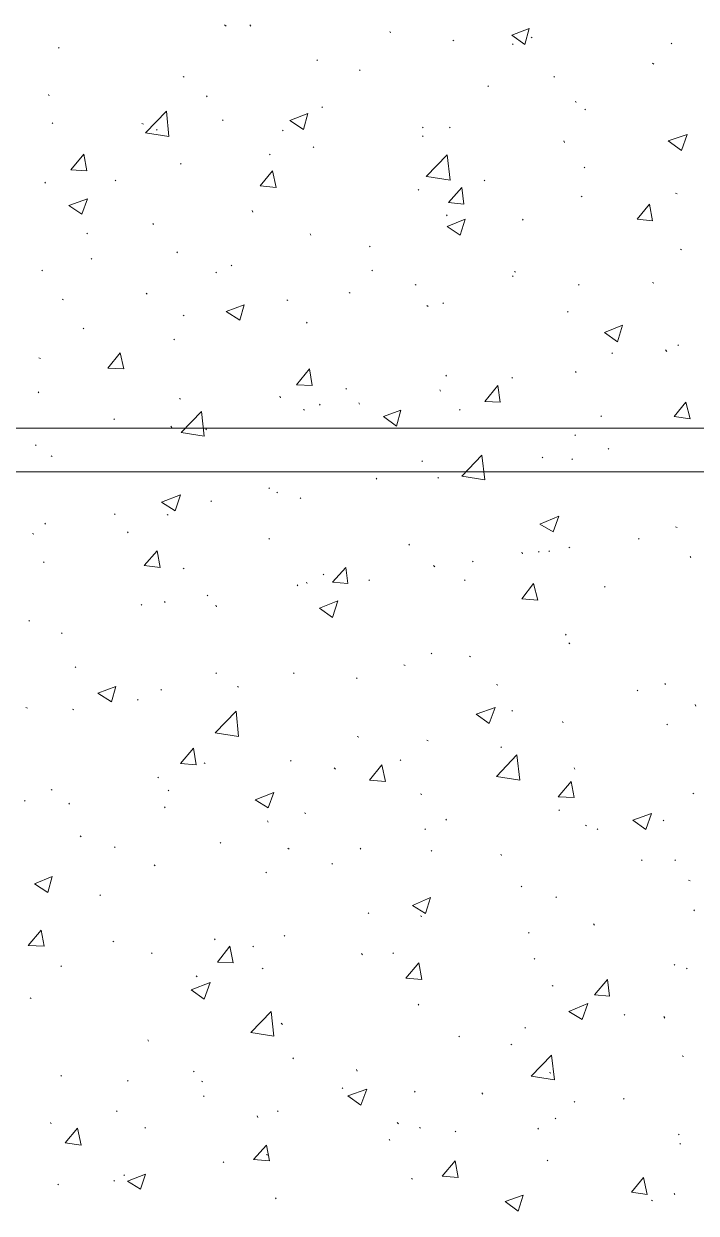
# Model space of a CAD drawing. Header units: millimetres. Extents: x 2928 to 3112, y 1220 to 1280.
# Drawn here: x 2975.363 to 2976.909, y 1246.042 to 1248.775 of the extents above; entities that cross this region are included whole.
import ezdxf

# ---------------------------------------------------------------- set-up
doc = ezdxf.new("R2010")
doc.units = ezdxf.units.MM

msp = doc.modelspace()

# ---------------------------------------------------------------- linework, layer by layer
at = {"color": 253, "linetype": 'Continuous', "lineweight": 5, "true_color": 0x9a9a9a}
for points in [[(2961.3116, 1241.9003), (2980.43854, 1241.9003), (2980.43854, 1247.74538), (2972.27343, 1247.74538), (2972.27343, 1256.61384), (2980.43854, 1256.61384), (2980.43854, 1261.45224), (2961.3116, 1261.45224), (2961.3116, 1249.1904)], [(2980.53854, 1247.84538), (2972.37343, 1247.84538), (2972.37343, 1256.51384), (2980.53854, 1256.51384)]]:
    msp.add_lwpolyline(points, dxfattribs=at)
at = {"color": 92, "linetype": 'Continuous', "lineweight": 13, "true_color": 0x00b800}
for points in [[(2975.82848, 1248.76873), (2975.82514, 1248.77206), (2975.82514, 1248.77206)], [(2975.88514, 1248.76873), (2975.88348, 1248.77206), (2975.88348, 1248.77206)], [(2976.20682, 1248.75373), (2976.20515, 1248.75706), (2976.20515, 1248.75706)], [(2976.48515, 1248.74873), (2976.52515, 1248.76373), (2976.52515, 1248.76373)], [(2976.48515, 1248.74873), (2976.51515, 1248.72706), (2976.51515, 1248.72706)], [(2976.51515, 1248.72706), (2976.52515, 1248.76373), (2976.52515, 1248.76373)], [(2976.53182, 1248.74206), (2976.53015, 1248.74373), (2976.53015, 1248.74373)], [(2975.44514, 1248.71873), (2975.44347, 1248.72039), (2975.44347, 1248.72039)], [(2976.35182, 1248.73539), (2976.35015, 1248.73706), (2976.35015, 1248.73706)], [(2976.48849, 1248.72706), (2976.48682, 1248.72873), (2976.48682, 1248.72873)], [(2976.85349, 1248.72873), (2976.85182, 1248.73039), (2976.85182, 1248.73039)], [(2976.03848, 1248.69039), (2976.03681, 1248.69206), (2976.03681, 1248.69206)], [(2976.13681, 1248.66706), (2976.13515, 1248.66873), (2976.13515, 1248.66873)], [(2976.81182, 1248.68206), (2976.80849, 1248.68373), (2976.80849, 1248.68373)], [(2975.73181, 1248.65206), (2975.73014, 1248.65373), (2975.73014, 1248.65373)], [(2976.58349, 1248.65206), (2976.58182, 1248.65373), (2976.58182, 1248.65373)], [(2975.4218, 1248.60873), (2975.42014, 1248.61206), (2975.42014, 1248.61206)], [(2975.78514, 1248.60706), (2975.78348, 1248.60873), (2975.78348, 1248.60873)], [(2976.43182, 1248.63039), (2976.43015, 1248.63206), (2976.43015, 1248.63206)], [(2976.05015, 1248.58206), (2976.04848, 1248.58373), (2976.04848, 1248.58373)], [(2976.63349, 1248.59373), (2976.63182, 1248.59706), (2976.63182, 1248.59706)], [(2975.64347, 1248.52372), (2975.69181, 1248.57373), (2975.69181, 1248.57373)], [(2975.69681, 1248.51539), (2975.69181, 1248.57373), (2975.69181, 1248.57373)], [(2975.82181, 1248.55206), (2975.82014, 1248.55373), (2975.82014, 1248.55373)], [(2975.97515, 1248.55206), (2976.01681, 1248.56873), (2976.01681, 1248.56873)], [(2975.97515, 1248.55206), (2976.00681, 1248.53206), (2976.00681, 1248.53206)], [(2976.00681, 1248.53206), (2976.01681, 1248.56873), (2976.01681, 1248.56873)], [(2976.65516, 1248.57706), (2976.65349, 1248.57873), (2976.65349, 1248.57873)], [(2975.43014, 1248.54539), (2975.42847, 1248.54706), (2975.42847, 1248.54706)], [(2975.63847, 1248.54373), (2975.63514, 1248.54539), (2975.63514, 1248.54539)], [(2975.67014, 1248.53039), (2975.66847, 1248.53206), (2975.66847, 1248.53206)], [(2975.96015, 1248.52872), (2975.95848, 1248.53039), (2975.95848, 1248.53039)], [(2976.28182, 1248.53539), (2976.28015, 1248.53706), (2976.28015, 1248.53706)], [(2976.34348, 1248.53539), (2976.34182, 1248.53706), (2976.34182, 1248.53706)], [(2975.64347, 1248.52372), (2975.69681, 1248.51539), (2975.69681, 1248.51539)], [(2976.28182, 1248.51539), (2976.28015, 1248.51706), (2976.28015, 1248.51706)], [(2976.60682, 1248.50206), (2976.60515, 1248.50539), (2976.60515, 1248.50539)], [(2976.84516, 1248.50539), (2976.88849, 1248.52039), (2976.88849, 1248.52039)], [(2976.84516, 1248.50539), (2976.87516, 1248.48372), (2976.87516, 1248.48372)], [(2976.87516, 1248.48372), (2976.88849, 1248.52039), (2976.88849, 1248.52039)], [(2975.47181, 1248.43872), (2975.50181, 1248.47539), (2975.50181, 1248.47539)], [(2975.50847, 1248.43706), (2975.50181, 1248.47539), (2975.50181, 1248.47539)], [(2975.93015, 1248.47372), (2975.92848, 1248.47539), (2975.92848, 1248.47539)], [(2976.03015, 1248.49039), (2976.02848, 1248.49206), (2976.02848, 1248.49206)], [(2976.28848, 1248.42372), (2976.33682, 1248.47372), (2976.33682, 1248.47372)], [(2976.34348, 1248.41539), (2976.33682, 1248.47372), (2976.33682, 1248.47372)], [(2975.72514, 1248.45206), (2975.72348, 1248.45372), (2975.72348, 1248.45372)], [(2976.65349, 1248.44372), (2976.65182, 1248.44539), (2976.65182, 1248.44539)], [(2975.47181, 1248.43872), (2975.50847, 1248.43706), (2975.50847, 1248.43706)], [(2975.57514, 1248.41372), (2975.57347, 1248.41539), (2975.57347, 1248.41539)], [(2975.90681, 1248.40206), (2975.93515, 1248.43706), (2975.93515, 1248.43706)], [(2975.94348, 1248.39872), (2975.93515, 1248.43706), (2975.93515, 1248.43706)], [(2976.29015, 1248.42372), (2976.34348, 1248.41539), (2976.34348, 1248.41539)], [(2976.42349, 1248.41372), (2976.42182, 1248.41539), (2976.42182, 1248.41539)], [(2975.41347, 1248.40872), (2975.4118, 1248.41039), (2975.4118, 1248.41039)], [(2975.90681, 1248.40206), (2975.94348, 1248.39872), (2975.94348, 1248.39872)], [(2976.27182, 1248.39206), (2976.27015, 1248.39372), (2976.27015, 1248.39372)], [(2976.34015, 1248.36372), (2976.37015, 1248.39872), (2976.37015, 1248.39872)], [(2976.37515, 1248.36039), (2976.37015, 1248.39872), (2976.37015, 1248.39872)], [(2975.46681, 1248.35706), (2975.51014, 1248.37206), (2975.51014, 1248.37206)], [(2975.49681, 1248.33706), (2975.51014, 1248.37206), (2975.51014, 1248.37206)], [(2976.34015, 1248.36372), (2976.37515, 1248.36039), (2976.37515, 1248.36039)], [(2976.64682, 1248.37706), (2976.64516, 1248.37872), (2976.64516, 1248.37872)], [(2976.86516, 1248.38372), (2976.86183, 1248.38539), (2976.86183, 1248.38539)], [(2975.46681, 1248.35706), (2975.49681, 1248.33706), (2975.49681, 1248.33706)], [(2975.89014, 1248.34206), (2975.88848, 1248.34539), (2975.88848, 1248.34539)], [(2976.33682, 1248.33372), (2976.33515, 1248.33539), (2976.33515, 1248.33539)], [(2976.77349, 1248.32539), (2976.80182, 1248.36039), (2976.80182, 1248.36039)], [(2976.80849, 1248.32206), (2976.80182, 1248.36039), (2976.80182, 1248.36039)], [(2975.66181, 1248.31372), (2975.66014, 1248.31539), (2975.66014, 1248.31539)], [(2976.33682, 1248.30872), (2976.37848, 1248.32539), (2976.37848, 1248.32539)], [(2976.33682, 1248.30872), (2976.36682, 1248.28872), (2976.36682, 1248.28872)], [(2976.36682, 1248.28872), (2976.37848, 1248.32539), (2976.37848, 1248.32539)], [(2976.51182, 1248.32372), (2976.51015, 1248.32539), (2976.51015, 1248.32539)], [(2976.77349, 1248.32539), (2976.80849, 1248.32206), (2976.80849, 1248.32206)], [(2975.51014, 1248.29205), (2975.50847, 1248.29372), (2975.50847, 1248.29372)], [(2976.02348, 1248.28872), (2976.02181, 1248.29205), (2976.02181, 1248.29205)], [(2976.16015, 1248.26205), (2976.15848, 1248.26372), (2976.15848, 1248.26372)], [(2976.87516, 1248.25539), (2976.87349, 1248.25705), (2976.87349, 1248.25705)], [(2975.52014, 1248.23372), (2975.51847, 1248.23539), (2975.51847, 1248.23539)], [(2975.71681, 1248.24872), (2975.71514, 1248.25039), (2975.71514, 1248.25039)], [(2975.4068, 1248.20705), (2975.40514, 1248.20872), (2975.40514, 1248.20872)], [(2975.80681, 1248.20205), (2975.80514, 1248.20372), (2975.80514, 1248.20372)], [(2975.84181, 1248.21872), (2975.84014, 1248.22039), (2975.84014, 1248.22039)], [(2976.16515, 1248.20705), (2976.16348, 1248.20872), (2976.16348, 1248.20872)], [(2976.49349, 1248.20372), (2976.49182, 1248.20539), (2976.49182, 1248.20539)], [(2976.26515, 1248.17372), (2976.26348, 1248.17539), (2976.26348, 1248.17539)], [(2976.48849, 1248.19372), (2976.48682, 1248.19539), (2976.48682, 1248.19539)], [(2976.64016, 1248.17372), (2976.63849, 1248.17539), (2976.63849, 1248.17539)], [(2976.81182, 1248.17872), (2976.80849, 1248.18039), (2976.80849, 1248.18039)], [(2975.45514, 1248.14039), (2975.4518, 1248.14205), (2975.4518, 1248.14205)], [(2975.64681, 1248.15372), (2975.64514, 1248.15539), (2975.64514, 1248.15539)], [(2976.11348, 1248.15539), (2976.11181, 1248.15705), (2976.11181, 1248.15705)], [(2975.82848, 1248.11372), (2975.87014, 1248.12872), (2975.87014, 1248.12872)], [(2975.86014, 1248.09372), (2975.87014, 1248.12872), (2975.87014, 1248.12872)], [(2975.97015, 1248.13872), (2975.96848, 1248.14039), (2975.96848, 1248.14039)], [(2976.29348, 1248.12539), (2976.29015, 1248.12705), (2976.29015, 1248.12705)], [(2976.32848, 1248.13205), (2976.32682, 1248.13372), (2976.32682, 1248.13372)], [(2975.73181, 1248.10372), (2975.73014, 1248.10539), (2975.73014, 1248.10539)], [(2975.82848, 1248.11372), (2975.86014, 1248.09372), (2975.86014, 1248.09372)], [(2976.01515, 1248.08705), (2976.01348, 1248.08872), (2976.01348, 1248.08872)], [(2976.61515, 1248.11205), (2976.61349, 1248.11372), (2976.61349, 1248.11372)], [(2975.50181, 1248.07372), (2975.50014, 1248.07539), (2975.50014, 1248.07539)], [(2976.69849, 1248.06539), (2976.74016, 1248.08205), (2976.74016, 1248.08205)], [(2976.69849, 1248.06539), (2976.72849, 1248.04372), (2976.72849, 1248.04372)], [(2976.72849, 1248.04372), (2976.74016, 1248.08205), (2976.74016, 1248.08205)], [(2975.71014, 1248.04872), (2975.70848, 1248.05038), (2975.70848, 1248.05038)], [(2976.86849, 1248.03538), (2976.86683, 1248.03705), (2976.86683, 1248.03705)], [(2975.4018, 1248.00538), (2975.39847, 1248.00705), (2975.39847, 1248.00705)], [(2975.55681, 1247.98372), (2975.58514, 1248.01872), (2975.58514, 1248.01872)], [(2975.59347, 1247.98205), (2975.58514, 1248.01872), (2975.58514, 1248.01872)], [(2976.71682, 1248.01705), (2976.71516, 1248.01872), (2976.71516, 1248.01872)], [(2976.84182, 1248.02205), (2976.83849, 1248.02538), (2976.83849, 1248.02538)], [(2975.55681, 1247.98372), (2975.59347, 1247.98205), (2975.59347, 1247.98205)], [(2975.99015, 1247.94538), (2976.02015, 1247.98205), (2976.02015, 1247.98205)], [(2976.02681, 1247.94372), (2976.02015, 1247.98205), (2976.02015, 1247.98205)], [(2976.33515, 1247.96538), (2976.33348, 1247.96705), (2976.33348, 1247.96705)], [(2976.48682, 1247.96038), (2976.48515, 1247.96205), (2976.48515, 1247.96205)], [(2976.63349, 1247.97372), (2976.63182, 1247.97538), (2976.63182, 1247.97538)], [(2975.39847, 1247.92705), (2975.3968, 1247.92872), (2975.3968, 1247.92872)], [(2975.99015, 1247.94538), (2976.02681, 1247.94372), (2976.02681, 1247.94372)], [(2976.10515, 1247.93538), (2976.10348, 1247.93705), (2976.10348, 1247.93705)], [(2976.32182, 1247.93038), (2976.32015, 1247.93372), (2976.32015, 1247.93372)], [(2976.42349, 1247.90705), (2976.45349, 1247.94372), (2976.45349, 1247.94372)], [(2976.45849, 1247.90538), (2976.45349, 1247.94372), (2976.45349, 1247.94372)], [(2975.72348, 1247.91205), (2975.72181, 1247.91372), (2975.72181, 1247.91372)], [(2975.95348, 1247.91538), (2975.95181, 1247.91872), (2975.95181, 1247.91872)], [(2976.04515, 1247.89872), (2976.04348, 1247.90038), (2976.04348, 1247.90038)], [(2976.13515, 1247.90038), (2976.13348, 1247.90372), (2976.13348, 1247.90372)], [(2976.42349, 1247.90705), (2976.45849, 1247.90538), (2976.45849, 1247.90538)], [(2976.85849, 1247.87205), (2976.88516, 1247.90538), (2976.88516, 1247.90538)], [(2976.89516, 1247.86705), (2976.88516, 1247.90538), (2976.88516, 1247.90538)], [(2975.72514, 1247.83538), (2975.77181, 1247.88372), (2975.77181, 1247.88372)], [(2975.77848, 1247.82705), (2975.77181, 1247.88372), (2975.77181, 1247.88372)], [(2976.00848, 1247.88705), (2976.00681, 1247.88872), (2976.00681, 1247.88872)], [(2976.19015, 1247.87205), (2976.23015, 1247.88705), (2976.23015, 1247.88705)], [(2976.19015, 1247.87205), (2976.22015, 1247.85038), (2976.22015, 1247.85038)], [(2976.22015, 1247.85038), (2976.23015, 1247.88705), (2976.23015, 1247.88705)], [(2976.36682, 1247.88705), (2976.36515, 1247.88872), (2976.36515, 1247.88872)], [(2976.69182, 1247.87205), (2976.69016, 1247.87372), (2976.69016, 1247.87372)], [(2976.85849, 1247.87205), (2976.89516, 1247.86705), (2976.89516, 1247.86705)], [(2975.57181, 1247.86538), (2975.57014, 1247.86705), (2975.57014, 1247.86705)], [(2975.70348, 1247.84705), (2975.70181, 1247.85038), (2975.70181, 1247.85038)], [(2975.78348, 1247.84205), (2975.78181, 1247.84372), (2975.78181, 1247.84372)], [(2975.72514, 1247.83538), (2975.77848, 1247.82705), (2975.77848, 1247.82705)], [(2976.63182, 1247.82871), (2976.63016, 1247.83038), (2976.63016, 1247.83038)], [(2975.3918, 1247.80538), (2975.39014, 1247.80705), (2975.39014, 1247.80705)], [(2976.70849, 1247.79705), (2976.70682, 1247.79871), (2976.70682, 1247.79871)], [(2975.42847, 1247.78038), (2975.4268, 1247.78205), (2975.4268, 1247.78205)], [(2976.28015, 1247.76871), (2976.27848, 1247.77038), (2976.27848, 1247.77038)], [(2976.37015, 1247.73538), (2976.41682, 1247.78371), (2976.41682, 1247.78371)], [(2976.42349, 1247.72705), (2976.41682, 1247.78371), (2976.41682, 1247.78371)], [(2976.55682, 1247.77705), (2976.55515, 1247.77871), (2976.55515, 1247.77871)], [(2976.62515, 1247.77371), (2976.62349, 1247.77538), (2976.62349, 1247.77538)], [(2976.31682, 1247.73038), (2976.31515, 1247.73205), (2976.31515, 1247.73205)], [(2976.37015, 1247.73538), (2976.42349, 1247.72705), (2976.42349, 1247.72705)], [(2975.92848, 1247.70705), (2975.92681, 1247.70871), (2975.92681, 1247.70871)], [(2976.17515, 1247.72871), (2976.17348, 1247.73038), (2976.17348, 1247.73038)], [(2975.68014, 1247.67538), (2975.72348, 1247.69205), (2975.72348, 1247.69205)], [(2975.71181, 1247.65538), (2975.72348, 1247.69205), (2975.72348, 1247.69205)], [(2975.79514, 1247.67705), (2975.79348, 1247.67871), (2975.79348, 1247.67871)], [(2975.94681, 1247.69705), (2975.94515, 1247.69871), (2975.94515, 1247.69871)], [(2976.00015, 1247.68371), (2975.99848, 1247.68538), (2975.99848, 1247.68538)], [(2975.68014, 1247.67538), (2975.71181, 1247.65538), (2975.71181, 1247.65538)], [(2975.41347, 1247.62538), (2975.4118, 1247.62705), (2975.4118, 1247.62705)], [(2975.57347, 1247.64705), (2975.57181, 1247.64871), (2975.57181, 1247.64871)], [(2975.69514, 1247.64538), (2975.69347, 1247.64705), (2975.69347, 1247.64705)], [(2976.55015, 1247.62538), (2976.59349, 1247.64371), (2976.59349, 1247.64371)], [(2976.55015, 1247.62538), (2976.58015, 1247.60705), (2976.58015, 1247.60705)], [(2976.58015, 1247.60705), (2976.59349, 1247.64371), (2976.59349, 1247.64371)], [(2975.3868, 1247.60205), (2975.38347, 1247.60371), (2975.38347, 1247.60371)], [(2975.60347, 1247.60538), (2975.60181, 1247.60705), (2975.60181, 1247.60705)], [(2976.86516, 1247.61705), (2976.86183, 1247.61871), (2976.86183, 1247.61871)], [(2975.92848, 1247.59038), (2975.92681, 1247.59204), (2975.92681, 1247.59204)], [(2976.25015, 1247.57704), (2976.24848, 1247.57871), (2976.24848, 1247.57871)], [(2976.61849, 1247.57038), (2976.61682, 1247.57204), (2976.61682, 1247.57204)], [(2976.77849, 1247.59038), (2976.77682, 1247.59204), (2976.77682, 1247.59204)], [(2975.64014, 1247.53038), (2975.67014, 1247.56371), (2975.67014, 1247.56371)], [(2975.67681, 1247.52538), (2975.67014, 1247.56371), (2975.67014, 1247.56371)], [(2976.51015, 1247.55704), (2976.50849, 1247.56038), (2976.50849, 1247.56038)], [(2976.54849, 1247.56038), (2976.54682, 1247.56204), (2976.54682, 1247.56204)], [(2976.57182, 1247.56204), (2976.57015, 1247.56371), (2976.57015, 1247.56371)], [(2976.89683, 1247.54871), (2976.89516, 1247.55038), (2976.89516, 1247.55038)], [(2975.41014, 1247.53704), (2975.40847, 1247.53871), (2975.40847, 1247.53871)], [(2975.64014, 1247.53038), (2975.67681, 1247.52538), (2975.67681, 1247.52538)], [(2975.73181, 1247.52204), (2975.73014, 1247.52371), (2975.73014, 1247.52371)], [(2976.07348, 1247.49204), (2976.10348, 1247.52538), (2976.10348, 1247.52538)], [(2976.10848, 1247.48871), (2976.10348, 1247.52538), (2976.10348, 1247.52538)], [(2976.30848, 1247.52704), (2976.30515, 1247.53038), (2976.30515, 1247.53038)], [(2976.39682, 1247.53871), (2976.39515, 1247.54038), (2976.39515, 1247.54038)], [(2976.01515, 1247.48871), (2976.01348, 1247.49204), (2976.01348, 1247.49204)], [(2976.05348, 1247.50871), (2976.05181, 1247.51038), (2976.05181, 1247.51038)], [(2976.07348, 1247.49204), (2976.10848, 1247.48871), (2976.10848, 1247.48871)], [(2976.15848, 1247.49538), (2976.15681, 1247.49704), (2976.15681, 1247.49704)], [(2976.37848, 1247.49538), (2976.37682, 1247.49704), (2976.37682, 1247.49704)], [(2976.50849, 1247.45371), (2976.53515, 1247.48871), (2976.53515, 1247.48871)], [(2976.54515, 1247.45038), (2976.53515, 1247.48871), (2976.53515, 1247.48871)], [(2975.78681, 1247.46038), (2975.78514, 1247.46204), (2975.78514, 1247.46204)], [(2975.99348, 1247.48371), (2975.99181, 1247.48538), (2975.99181, 1247.48538)], [(2976.70016, 1247.48038), (2976.69849, 1247.48204), (2976.69849, 1247.48204)], [(2975.63514, 1247.43871), (2975.63347, 1247.44038), (2975.63347, 1247.44038)], [(2975.68847, 1247.44538), (2975.68681, 1247.44704), (2975.68681, 1247.44704)], [(2975.80681, 1247.43538), (2975.80514, 1247.43871), (2975.80514, 1247.43871)], [(2976.04348, 1247.43204), (2976.08515, 1247.44871), (2976.08515, 1247.44871)], [(2976.04348, 1247.43204), (2976.07348, 1247.41038), (2976.07348, 1247.41038)], [(2976.07348, 1247.41038), (2976.08515, 1247.44871), (2976.08515, 1247.44871)], [(2976.50849, 1247.45371), (2976.54515, 1247.45038), (2976.54515, 1247.45038)], [(2975.3768, 1247.40204), (2975.37514, 1247.40371), (2975.37514, 1247.40371)], [(2975.4518, 1247.37371), (2975.45014, 1247.37538), (2975.45014, 1247.37538)], [(2976.61015, 1247.37038), (2976.60849, 1247.37204), (2976.60849, 1247.37204)], [(2976.61849, 1247.35037), (2976.61682, 1247.35204), (2976.61682, 1247.35204)], [(2976.30182, 1247.32704), (2976.30015, 1247.32871), (2976.30015, 1247.32871)], [(2975.48347, 1247.29537), (2975.48181, 1247.29704), (2975.48181, 1247.29704)], [(2976.24015, 1247.30037), (2976.23682, 1247.30204), (2976.23682, 1247.30204)], [(2976.39015, 1247.32037), (2976.38848, 1247.32204), (2976.38848, 1247.32204)], [(2975.80681, 1247.28204), (2975.80514, 1247.28371), (2975.80514, 1247.28371)], [(2975.98515, 1247.28204), (2975.98348, 1247.28371), (2975.98348, 1247.28371)], [(2976.13015, 1247.27037), (2976.12848, 1247.27204), (2976.12848, 1247.27204)], [(2975.53347, 1247.23704), (2975.57514, 1247.25204), (2975.57514, 1247.25204)], [(2975.56514, 1247.21704), (2975.57514, 1247.25204), (2975.57514, 1247.25204)], [(2975.68014, 1247.24371), (2975.67847, 1247.24537), (2975.67847, 1247.24537)], [(2975.85681, 1247.25037), (2975.85514, 1247.25204), (2975.85514, 1247.25204)], [(2976.45349, 1247.25537), (2976.45015, 1247.25704), (2976.45015, 1247.25704)], [(2976.77516, 1247.24204), (2976.77349, 1247.24371), (2976.77349, 1247.24371)], [(2976.83849, 1247.25704), (2976.83682, 1247.25871), (2976.83682, 1247.25871)], [(2975.53347, 1247.23704), (2975.56514, 1247.21704), (2975.56514, 1247.21704)], [(2975.62681, 1247.22037), (2975.62514, 1247.22204), (2975.62514, 1247.22204)], [(2975.3718, 1247.20204), (2975.36847, 1247.20371), (2975.36847, 1247.20371)], [(2975.47847, 1247.19871), (2975.47514, 1247.20037), (2975.47514, 1247.20037)], [(2975.80348, 1247.14537), (2975.85181, 1247.19537), (2975.85181, 1247.19537)], [(2975.85681, 1247.13704), (2975.85181, 1247.19537), (2975.85181, 1247.19537)], [(2976.40349, 1247.18871), (2976.44682, 1247.20371), (2976.44682, 1247.20371)], [(2976.40349, 1247.18871), (2976.43349, 1247.16704), (2976.43349, 1247.16704)], [(2976.43349, 1247.16704), (2976.44682, 1247.20371), (2976.44682, 1247.20371)], [(2976.48682, 1247.19537), (2976.48515, 1247.19704), (2976.48515, 1247.19704)], [(2976.90849, 1247.20704), (2976.90683, 1247.21037), (2976.90683, 1247.21037)], [(2976.60349, 1247.16871), (2976.60182, 1247.17204), (2976.60182, 1247.17204)], [(2976.84349, 1247.16371), (2976.84182, 1247.16537), (2976.84182, 1247.16537)], [(2975.80348, 1247.14537), (2975.85681, 1247.13704), (2975.85681, 1247.13704)], [(2976.13348, 1247.13537), (2976.13015, 1247.13704), (2976.13015, 1247.13704)], [(2975.72348, 1247.07537), (2975.75348, 1247.11037), (2975.75348, 1247.11037)], [(2975.76014, 1247.07204), (2975.75348, 1247.11037), (2975.75348, 1247.11037)], [(2976.29348, 1247.12704), (2976.29015, 1247.1287), (2976.29015, 1247.1287)], [(2976.46182, 1247.11204), (2976.46015, 1247.1137), (2976.46015, 1247.1137)], [(2975.78014, 1247.07537), (2975.77848, 1247.07704), (2975.77848, 1247.07704)], [(2975.97848, 1247.08037), (2975.97681, 1247.08204), (2975.97681, 1247.08204)], [(2976.23015, 1247.08204), (2976.22848, 1247.0837), (2976.22848, 1247.0837)], [(2976.45015, 1247.04537), (2976.49682, 1247.09537), (2976.49682, 1247.09537)], [(2976.50349, 1247.03704), (2976.49682, 1247.09537), (2976.49682, 1247.09537)], [(2975.72348, 1247.07537), (2975.76014, 1247.07204), (2975.76014, 1247.07204)], [(2976.08015, 1247.06204), (2976.07681, 1247.06537), (2976.07681, 1247.06537)], [(2976.15848, 1247.03704), (2976.18682, 1247.07204), (2976.18682, 1247.07204)], [(2976.19515, 1247.0337), (2976.18682, 1247.07204), (2976.18682, 1247.07204)], [(2976.63016, 1247.06204), (2976.62849, 1247.06537), (2976.62849, 1247.06537)], [(2975.67347, 1247.04204), (2975.67181, 1247.0437), (2975.67181, 1247.0437)], [(2976.15848, 1247.03704), (2976.19515, 1247.0337), (2976.19515, 1247.0337)], [(2976.45015, 1247.04537), (2976.50349, 1247.03704), (2976.50349, 1247.03704)], [(2976.59182, 1246.9987), (2976.62182, 1247.0337), (2976.62182, 1247.0337)], [(2976.62849, 1246.99704), (2976.62182, 1247.0337), (2976.62182, 1247.0337)], [(2975.42847, 1247.0137), (2975.4268, 1247.01537), (2975.4268, 1247.01537)], [(2975.69681, 1247.01204), (2975.69514, 1247.0137), (2975.69514, 1247.0137)], [(2975.89514, 1246.99204), (2975.93848, 1247.0087), (2975.93848, 1247.0087)], [(2975.92514, 1246.9737), (2975.93848, 1247.0087), (2975.93848, 1247.0087)], [(2976.27848, 1247.0037), (2976.27515, 1247.00537), (2976.27515, 1247.00537)], [(2976.59182, 1246.9987), (2976.62849, 1246.99704), (2976.62849, 1246.99704)], [(2976.90349, 1247.00537), (2976.90183, 1247.00704), (2976.90183, 1247.00704)], [(2975.3668, 1246.9887), (2975.36514, 1246.99037), (2975.36514, 1246.99037)], [(2975.46847, 1246.98204), (2975.46681, 1246.9837), (2975.46681, 1246.9837)], [(2975.68847, 1246.9737), (2975.68681, 1246.97537), (2975.68681, 1246.97537)], [(2975.89514, 1246.99204), (2975.92514, 1246.9737), (2975.92514, 1246.9737)], [(2976.59515, 1246.96704), (2976.59349, 1246.9687), (2976.59349, 1246.9687)], [(2975.92514, 1246.94037), (2975.92348, 1246.9437), (2975.92348, 1246.9437)], [(2976.01181, 1246.96037), (2976.00848, 1246.96204), (2976.00848, 1246.96204)], [(2976.33515, 1246.94537), (2976.33348, 1246.94704), (2976.33348, 1246.94704)], [(2976.76349, 1246.94537), (2976.80682, 1246.96037), (2976.80682, 1246.96037)], [(2976.76349, 1246.94537), (2976.79349, 1246.9237), (2976.79349, 1246.9237)], [(2976.79349, 1246.9237), (2976.80682, 1246.96037), (2976.80682, 1246.96037)], [(2976.83516, 1246.9437), (2976.83349, 1246.94537), (2976.83349, 1246.94537)], [(2976.28682, 1246.9237), (2976.28515, 1246.92537), (2976.28515, 1246.92537)], [(2976.65682, 1246.93204), (2976.65516, 1246.9337), (2976.65516, 1246.9337)], [(2976.68349, 1246.9237), (2976.68182, 1246.92537), (2976.68182, 1246.92537)], [(2975.49514, 1246.90704), (2975.49347, 1246.9087), (2975.49347, 1246.9087)], [(2975.81681, 1246.89203), (2975.81514, 1246.8937), (2975.81514, 1246.8937)], [(2975.57347, 1246.88203), (2975.57181, 1246.8837), (2975.57181, 1246.8837)], [(2975.97348, 1246.8787), (2975.97015, 1246.88037), (2975.97015, 1246.88037)], [(2976.13848, 1246.8787), (2976.13681, 1246.88037), (2976.13681, 1246.88037)], [(2976.30182, 1246.8737), (2976.30015, 1246.87537), (2976.30015, 1246.87537)], [(2976.46182, 1246.8637), (2976.46015, 1246.86703), (2976.46015, 1246.86703)], [(2975.66514, 1246.84037), (2975.66347, 1246.84203), (2975.66347, 1246.84203)], [(2976.07348, 1246.8437), (2976.07181, 1246.84537), (2976.07181, 1246.84537)], [(2976.78516, 1246.85203), (2976.78349, 1246.8537), (2976.78349, 1246.8537)], [(2976.86183, 1246.85203), (2976.86016, 1246.8537), (2976.86016, 1246.8537)], [(2975.38847, 1246.7987), (2975.42847, 1246.81537), (2975.42847, 1246.81537)], [(2975.41847, 1246.7787), (2975.42847, 1246.81537), (2975.42847, 1246.81537)], [(2975.92181, 1246.8237), (2975.92014, 1246.82537), (2975.92014, 1246.82537)], [(2976.89516, 1246.80537), (2976.89183, 1246.80703), (2976.89183, 1246.80703)], [(2975.38847, 1246.7987), (2975.41847, 1246.7787), (2975.41847, 1246.7787)], [(2976.50849, 1246.79203), (2976.50682, 1246.7937), (2976.50682, 1246.7937)], [(2975.54014, 1246.77203), (2975.53847, 1246.7737), (2975.53847, 1246.7737)], [(2976.25682, 1246.7487), (2976.29848, 1246.76703), (2976.29848, 1246.76703)], [(2976.25682, 1246.7487), (2976.28682, 1246.73037), (2976.28682, 1246.73037)], [(2976.28682, 1246.73037), (2976.29848, 1246.76703), (2976.29848, 1246.76703)], [(2976.58849, 1246.76703), (2976.58682, 1246.7687), (2976.58682, 1246.7687)], [(2976.15681, 1246.73037), (2976.15515, 1246.73203), (2976.15515, 1246.73203)], [(2976.27848, 1246.7237), (2976.27515, 1246.72537), (2976.27515, 1246.72537)], [(2976.90516, 1246.73703), (2976.90349, 1246.7387), (2976.90349, 1246.7387)], [(2976.67516, 1246.7037), (2976.67349, 1246.70703), (2976.67349, 1246.70703)], [(2975.37347, 1246.65703), (2975.40347, 1246.69203), (2975.40347, 1246.69203)], [(2975.41014, 1246.65536), (2975.40347, 1246.69203), (2975.40347, 1246.69203)], [(2975.57014, 1246.66537), (2975.56847, 1246.66703), (2975.56847, 1246.66703)], [(2975.80348, 1246.67037), (2975.80181, 1246.67203), (2975.80181, 1246.67203)], [(2975.96348, 1246.6787), (2975.96181, 1246.68037), (2975.96181, 1246.68037)], [(2976.52515, 1246.68537), (2976.52349, 1246.68703), (2976.52349, 1246.68703)], [(2975.37347, 1246.65703), (2975.41014, 1246.65536), (2975.41014, 1246.65536)], [(2975.65847, 1246.6387), (2975.65681, 1246.64036), (2975.65681, 1246.64036)], [(2975.80848, 1246.6187), (2975.83681, 1246.65536), (2975.83681, 1246.65536)], [(2975.84514, 1246.61703), (2975.83681, 1246.65536), (2975.83681, 1246.65536)], [(2975.89181, 1246.6537), (2975.89014, 1246.65536), (2975.89014, 1246.65536)], [(2976.21348, 1246.6387), (2976.21182, 1246.64036), (2976.21182, 1246.64036)], [(2975.80848, 1246.6187), (2975.84514, 1246.61703), (2975.84514, 1246.61703)], [(2976.14181, 1246.63536), (2976.14015, 1246.6387), (2976.14015, 1246.6387)], [(2976.24182, 1246.58203), (2976.27182, 1246.61703), (2976.27182, 1246.61703)], [(2976.27848, 1246.5787), (2976.27182, 1246.61703), (2976.27182, 1246.61703)], [(2976.53849, 1246.62536), (2976.53682, 1246.62703), (2976.53682, 1246.62703)], [(2976.86016, 1246.61203), (2976.85849, 1246.6137), (2976.85849, 1246.6137)], [(2975.45014, 1246.6087), (2975.44847, 1246.61036), (2975.44847, 1246.61036)], [(2975.76181, 1246.58536), (2975.76014, 1246.58703), (2975.76014, 1246.58703)], [(2975.91348, 1246.6037), (2975.91181, 1246.60536), (2975.91181, 1246.60536)], [(2976.88849, 1246.6037), (2976.88683, 1246.60536), (2976.88683, 1246.60536)], [(2975.74848, 1246.55536), (2975.79181, 1246.57203), (2975.79181, 1246.57203)], [(2975.77848, 1246.5337), (2975.79181, 1246.57203), (2975.79181, 1246.57203)], [(2976.24182, 1246.58203), (2976.27848, 1246.5787), (2976.27848, 1246.5787)], [(2976.58015, 1246.5637), (2976.57849, 1246.56536), (2976.57849, 1246.56536)], [(2976.67516, 1246.5437), (2976.70516, 1246.5787), (2976.70516, 1246.5787)], [(2976.71016, 1246.54036), (2976.70516, 1246.5787), (2976.70516, 1246.5787)], [(2975.38014, 1246.53536), (2975.37847, 1246.53703), (2975.37847, 1246.53703)], [(2975.74848, 1246.55536), (2975.77848, 1246.5337), (2975.77848, 1246.5337)], [(2976.67516, 1246.5437), (2976.71016, 1246.54036), (2976.71016, 1246.54036)], [(2975.88514, 1246.45703), (2975.93181, 1246.50536), (2975.93181, 1246.50536)], [(2975.93848, 1246.4487), (2975.93181, 1246.50536), (2975.93181, 1246.50536)], [(2976.27182, 1246.52036), (2976.27015, 1246.52203), (2976.27015, 1246.52203)], [(2976.61682, 1246.50536), (2976.66016, 1246.5237), (2976.66016, 1246.5237)], [(2976.61682, 1246.50536), (2976.64682, 1246.48703), (2976.64682, 1246.48703)], [(2976.64682, 1246.48703), (2976.66016, 1246.5237), (2976.66016, 1246.5237)], [(2975.95848, 1246.47536), (2975.95515, 1246.4787), (2975.95515, 1246.4787)], [(2976.74516, 1246.49703), (2976.74349, 1246.4987), (2976.74349, 1246.4987)], [(2976.83682, 1246.49036), (2976.83516, 1246.4937), (2976.83516, 1246.4937)], [(2975.88514, 1246.45703), (2975.93848, 1246.4487), (2975.93848, 1246.4487)], [(2976.36515, 1246.44703), (2976.36348, 1246.4487), (2976.36348, 1246.4487)], [(2976.51682, 1246.46703), (2976.51515, 1246.4687), (2976.51515, 1246.4687)], [(2975.65014, 1246.43703), (2975.64847, 1246.44036), (2975.64847, 1246.44036)], [(2976.48515, 1246.42869), (2976.48349, 1246.43036), (2976.48349, 1246.43036)], [(2975.98348, 1246.39703), (2975.98181, 1246.39869), (2975.98181, 1246.39869)], [(2976.53015, 1246.35703), (2976.57682, 1246.40536), (2976.57682, 1246.40536)], [(2976.58349, 1246.34869), (2976.57682, 1246.40536), (2976.57682, 1246.40536)], [(2976.88016, 1246.40203), (2976.87683, 1246.40369), (2976.87683, 1246.40369)], [(2975.75514, 1246.36703), (2975.75348, 1246.36869), (2975.75348, 1246.36869)], [(2976.13015, 1246.36869), (2976.12848, 1246.37203), (2976.12848, 1246.37203)], [(2975.45014, 1246.35703), (2975.44847, 1246.35869), (2975.44847, 1246.35869)], [(2975.60347, 1246.34536), (2975.60181, 1246.34703), (2975.60181, 1246.34703)], [(2975.77514, 1246.34369), (2975.77181, 1246.34536), (2975.77181, 1246.34536)], [(2976.53015, 1246.35703), (2976.58349, 1246.34869), (2976.58349, 1246.34869)], [(2976.57515, 1246.36369), (2976.57182, 1246.36536), (2976.57182, 1246.36536)], [(2975.77848, 1246.31036), (2975.77681, 1246.31203), (2975.77681, 1246.31203)], [(2976.09681, 1246.32869), (2976.09515, 1246.33036), (2976.09515, 1246.33036)], [(2976.10848, 1246.31203), (2976.15181, 1246.32703), (2976.15181, 1246.32703)], [(2976.10848, 1246.31203), (2976.13848, 1246.29036), (2976.13848, 1246.29036)], [(2976.13848, 1246.29036), (2976.15181, 1246.32703), (2976.15181, 1246.32703)], [(2976.26348, 1246.32036), (2976.26182, 1246.32203), (2976.26182, 1246.32203)], [(2976.41849, 1246.31536), (2976.41682, 1246.31869), (2976.41682, 1246.31869)], [(2976.63016, 1246.29703), (2976.62849, 1246.29869), (2976.62849, 1246.29869)], [(2976.74349, 1246.30369), (2976.74182, 1246.30536), (2976.74182, 1246.30536)], [(2975.57847, 1246.27536), (2975.57681, 1246.27703), (2975.57681, 1246.27703)], [(2975.90181, 1246.26203), (2975.90014, 1246.26536), (2975.90014, 1246.26536)], [(2975.94848, 1246.27536), (2975.94681, 1246.27703), (2975.94681, 1246.27703)], [(2976.58682, 1246.25869), (2976.58515, 1246.26036), (2976.58515, 1246.26036)], [(2975.4268, 1246.24703), (2975.42514, 1246.25036), (2975.42514, 1246.25036)], [(2975.45847, 1246.20369), (2975.48681, 1246.23703), (2975.48681, 1246.23703)], [(2975.49514, 1246.19869), (2975.48681, 1246.23703), (2975.48681, 1246.23703)], [(2975.64347, 1246.23703), (2975.64181, 1246.23869), (2975.64181, 1246.23869)], [(2976.22515, 1246.24703), (2976.22182, 1246.25036), (2976.22182, 1246.25036)], [(2976.27515, 1246.23703), (2976.27348, 1246.23869), (2976.27348, 1246.23869)], [(2976.35682, 1246.22869), (2976.35515, 1246.23036), (2976.35515, 1246.23036)], [(2976.54682, 1246.23536), (2976.54515, 1246.23703), (2976.54515, 1246.23703)], [(2975.45847, 1246.20369), (2975.49514, 1246.19869), (2975.49514, 1246.19869)], [(2976.20515, 1246.20869), (2976.20348, 1246.21203), (2976.20348, 1246.21203)], [(2976.87016, 1246.22203), (2976.86849, 1246.22369), (2976.86849, 1246.22369)], [(2976.87349, 1246.20036), (2976.87183, 1246.20203), (2976.87183, 1246.20203)], [(2975.89181, 1246.16536), (2975.92181, 1246.19869), (2975.92181, 1246.19869)], [(2975.92848, 1246.16202), (2975.92181, 1246.19869), (2975.92181, 1246.19869)], [(2975.92348, 1246.17536), (2975.92181, 1246.17702), (2975.92181, 1246.17702)], [(2975.82348, 1246.15869), (2975.82181, 1246.16036), (2975.82181, 1246.16036)], [(2975.89181, 1246.16536), (2975.92848, 1246.16202), (2975.92848, 1246.16202)], [(2976.32515, 1246.12702), (2976.35515, 1246.16202), (2976.35515, 1246.16202)], [(2976.36182, 1246.12369), (2976.35515, 1246.16202), (2976.35515, 1246.16202)], [(2976.56849, 1246.16202), (2976.56682, 1246.16369), (2976.56682, 1246.16369)], [(2975.59514, 1246.12869), (2975.59347, 1246.13036), (2975.59347, 1246.13036)], [(2975.60181, 1246.11536), (2975.64347, 1246.13202), (2975.64347, 1246.13202)], [(2975.63181, 1246.09702), (2975.64347, 1246.13202), (2975.64347, 1246.13202)], [(2976.25682, 1246.12036), (2976.25515, 1246.12202), (2976.25515, 1246.12202)], [(2976.32515, 1246.12702), (2976.36182, 1246.12369), (2976.36182, 1246.12369)], [(2976.76016, 1246.09036), (2976.78849, 1246.12369), (2976.78849, 1246.12369)], [(2976.79682, 1246.08536), (2976.78849, 1246.12369), (2976.78849, 1246.12369)], [(2975.44347, 1246.10702), (2975.4418, 1246.10869), (2975.4418, 1246.10869)], [(2975.57181, 1246.11536), (2975.57014, 1246.11702), (2975.57014, 1246.11702)], [(2975.60181, 1246.11536), (2975.63181, 1246.09702), (2975.63181, 1246.09702)], [(2975.94348, 1246.07536), (2975.94181, 1246.07702), (2975.94181, 1246.07702)], [(2976.47015, 1246.06869), (2976.51182, 1246.08369), (2976.51182, 1246.08369)], [(2976.47015, 1246.06869), (2976.50015, 1246.04702), (2976.50015, 1246.04702)], [(2976.50015, 1246.04702), (2976.51182, 1246.08369), (2976.51182, 1246.08369)], [(2976.76016, 1246.09036), (2976.79682, 1246.08536), (2976.79682, 1246.08536)], [(2976.80849, 1246.07036), (2976.80682, 1246.07202), (2976.80682, 1246.07202)], [(2976.86016, 1246.08536), (2976.85849, 1246.08702), (2976.85849, 1246.08702)]]:
    msp.add_lwpolyline(points, dxfattribs=at)

doc.saveas('drawing.dxf')
